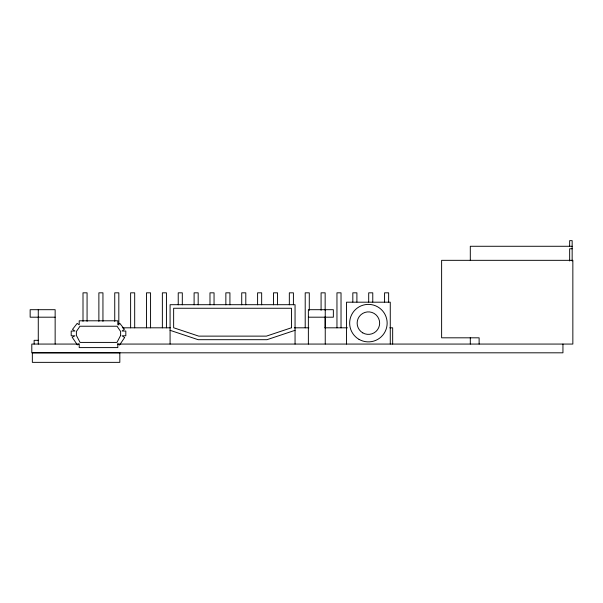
<?xml version="1.0" encoding="UTF-8"?>
<svg xmlns="http://www.w3.org/2000/svg" width="603" height="603" viewBox="0 0 603 603"><rect width="100%" height="100%" fill="white"/><g stroke="black" fill="none" stroke-linecap="round" stroke-linejoin="round"><path stroke-width="0.9" d="M295.055 330.316L266.978 339.693L198.161 339.693L170.084 330.316M572.157 246.273L470.302 246.273L470.302 260.375M572.157 248.768L569.654 248.768L569.654 260.956M55.144 317.193L30.15 317.193L30.15 309.693L55.144 309.693L55.144 344.064M308.367 317.193L333.361 317.193L333.361 309.693L308.367 309.693L308.367 344.064M122.319 327.813L170.363 327.813M294.287 327.813L308.834 327.813M324.844 327.813L347.449 327.813M389.84 327.813L392.666 327.813L392.666 344.064M38.63 340.318L34.137 340.318L34.137 344.064M78.85 344.064L31.801 344.064L31.801 352.815L562.946 352.815L562.946 344.064M117.464 344.064L572.85 344.064L572.85 260.33L441.622 260.33L441.622 337.816L479.121 337.816L479.121 344.064M572.157 261.009L572.157 240.642L569.654 240.642L569.654 246.273M470.302 337.484L470.302 344.064M390.269 344.064L390.269 302.193L346.529 302.193L346.529 344.064M388.641 302.035L388.641 292.824L384.571 292.824L384.571 302.035M372.767 302.035L372.767 292.824L368.697 292.824L368.697 302.035M356.901 302.035L356.901 292.824L352.823 292.824L352.823 302.035M341.027 327.813L341.027 292.824L336.956 292.824L336.956 327.813M325.243 309.693L325.243 344.064M325.153 310.319L325.153 292.824L321.082 292.824L321.082 310.319M325.153 316.763L325.153 327.813M309.286 310.319L309.286 292.824L305.208 292.824L305.208 327.813M295.055 344.064L295.055 304.696L170.084 304.696L170.084 344.064M293.412 304.794L293.412 292.824L289.334 292.824L289.334 304.794M277.538 304.794L277.538 292.824L273.468 292.824L273.468 304.794M261.664 304.794L261.664 292.824L257.594 292.824L257.594 304.794M245.798 304.794L245.798 292.824L241.72 292.824L241.72 304.794M229.924 304.794L229.924 292.824L225.854 292.824L225.854 304.794M214.05 304.794L214.05 292.824L209.98 292.824L209.98 304.794M198.176 304.794L198.176 292.824L194.106 292.824L194.106 304.794M182.31 304.794L182.31 292.824L178.232 292.824L178.232 304.794M166.436 327.813L166.436 292.824L162.365 292.824L162.365 327.813M150.562 327.813L150.562 292.824L146.491 292.824L146.491 327.813M134.688 327.813L134.688 292.824L130.617 292.824L130.617 327.813M118.821 325.055L118.821 292.824L114.743 292.824L114.743 321.369M102.947 321.369L102.947 292.824L98.877 292.824L98.877 321.369M87.073 321.369L87.073 292.824L83.003 292.824L83.003 321.369M38.275 309.693L38.275 344.064M120.63 335.434L116.952 342.414L80.071 342.414L76.393 335.434L76.393 331.484L79.965 326.231L117.057 326.231L120.63 331.484L120.63 335.434M124.64 337.529L119.56 345.029L117.819 343.853L117.819 347.599L79.204 347.599L79.204 343.853L77.335 344.841L72.187 337.25L74.953 335.788L71.207 335.788L71.207 331.039L74.953 331.039L72.503 329.374L77.161 323.404L79.204 324.791L79.204 320.796L117.819 320.796L117.819 324.791L119.763 323.276L124.399 329.223L122.07 331.039L125.816 331.039L125.816 335.788L122.07 335.788L124.64 337.529M291.498 327.753L266.405 336.127L198.734 336.127L173.641 327.753L173.641 308.261L291.498 308.261L291.498 327.753M119.824 352.793L32.343 352.793L32.343 362.358L119.824 362.358L119.824 352.793M359.026 339.368A18.746 18.746 0 0 0 387.149 323.133A18.746 18.746 0 0 0 359.026 306.897A18.746 18.746 0 0 0 359.026 339.368M362.772 332.871A11.246 11.246 0 0 0 379.649 323.133A11.246 11.246 0 0 0 362.772 313.387A11.246 11.246 0 0 0 362.772 332.871"/></g></svg>
